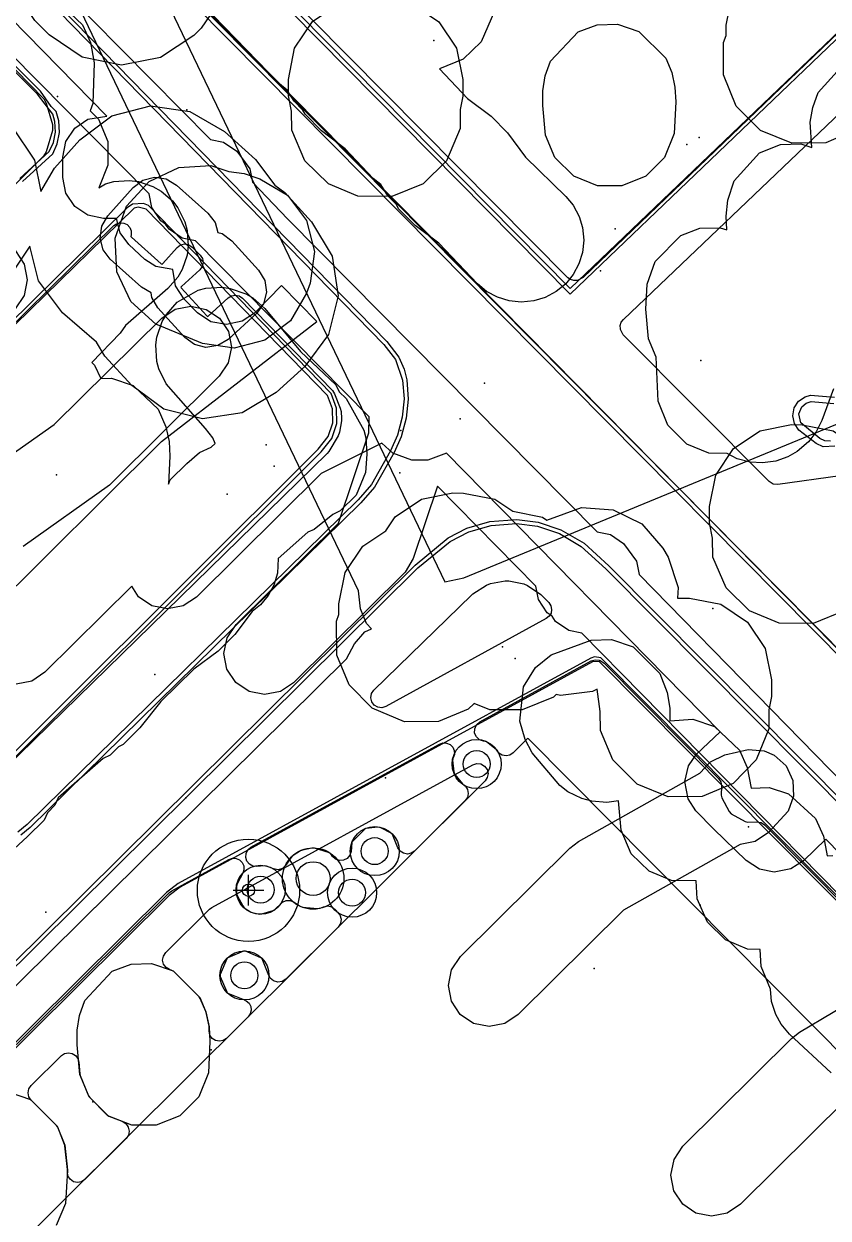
# Model space of a CAD drawing. Header units: metres. Extents: x -2677 to -840, y 169 to 1487.
# Drawn here: x -1919.9 to -1880.6, y 791.3 to 849.7 of the extents above; entities that cross this region are included whole.
import ezdxf

# ---------------------------------------------------------------- set-up
doc = ezdxf.new("R2010")
doc.units = ezdxf.units.M
for name, color, linetype in [('AI_GREENING_ALLOWED_ZONE', 4, 'Continuous'), ('AI_GREENING_EXCLUSIONS', 1, 'Continuous'), ('AI_GREENING_LAWN', 82, 'Continuous'), ('AI_GREENING_REJECTED', 6, 'Continuous'), ('AI_GREENING_SHRUBS', 92, 'Continuous'), ('AI_GREENING_TREES', 3, 'Continuous')]:
    doc.layers.add(name, color=color, linetype=linetype)

# ---------------------------------------------------------------- blocks, each defined once
blk = doc.blocks.new('AI_TREE')
for p, q in [((0, -0.3), (0, 0.3)), ((-0.3, 0), (0.3, 0))]:
    blk.add_line(p, q)
for radius in [1, 0.12]:
    blk.add_circle((0, 0), radius)
blk = doc.blocks.new('AI_SHRUB')
for radius in [1, 0.55]:
    blk.add_circle((0, 0), radius)

msp = doc.modelspace()

# ---------------------------------------------------------------- linework, layer by layer
at = {"layer": 'AI_GREENING_ALLOWED_ZONE'}
for points in [[(-1909.971, 800.129), (-1910.133, 800.021), (-1910.324, 799.983), (-1910.515, 800.021), (-1910.677, 800.129), (-1910.785, 800.291), (-1910.824, 800.482), (-1910.824, 800.672), (-1910.83, 800.723), (-1910.974, 801.394), (-1910.988, 801.439), (-1911.26, 802.082), (-1911.313, 802.161), (-1912.548, 803.391), (-1912.643, 803.45), (-1912.755, 803.487), (-1912.93, 803.589), (-1913.05, 803.752), (-1913.096, 803.95), (-1913.06, 804.149), (-1912.948, 804.317), (-1910.805, 806.434), (-1910.693, 806.516), (-1897.933, 813.501), (-1897.739, 813.56), (-1897.538, 813.537), (-1897.362, 813.437), (-1897.241, 813.274), (-1897.194, 813.077), (-1897.229, 812.877), (-1897.34, 812.708), (-1909.971, 800.129)], [(-1919.524, 797.114), (-1919.634, 797.276), (-1919.672, 797.469), (-1919.633, 797.661), (-1919.523, 797.823), (-1918.045, 799.283), (-1917.889, 799.388), (-1917.705, 799.427), (-1917.519, 799.396), (-1917.359, 799.298), (-1917.245, 799.148), (-1917.195, 798.966), (-1917.15, 798.394), (-1917.132, 798.318), (-1916.713, 797.316), (-1916.659, 797.237), (-1915.807, 796.385), (-1915.725, 796.33), (-1915.047, 796.057), (-1914.883, 795.949), (-1914.773, 795.787), (-1914.734, 795.594), (-1914.772, 795.402), (-1914.881, 795.239), (-1916.902, 793.226), (-1917.068, 793.116), (-1917.265, 793.08), (-1917.46, 793.124), (-1917.622, 793.241), (-1917.725, 793.412), (-1917.754, 793.609), (-1917.75, 793.67), (-1917.751, 793.712), (-1917.879, 794.875), (-1917.894, 794.938), (-1918.224, 795.788), (-1918.28, 795.873), (-1919.524, 797.114)]]:
    msp.add_lwpolyline(points, close=True, dxfattribs=at)
at = {"layer": 'AI_GREENING_EXCLUSIONS'}
for points in [[(-1947.614, 891.864), (-1893.175, 836.778), (-1871.71, 857.333)], [(-1877.96, 816.723), (-1951.935, 891.408)], [(-1877.818, 816.864), (-1951.793, 891.548)], [(-1947.776, 891.743), (-1893.178, 836.498), (-1871.428, 857.326)], [(-1986.583, 736.994), (-1958.92, 764.527), (-1958.267, 765.348), (-1957.939, 765.508), (-1955.953, 767.476), (-1955.79, 767.801), (-1954.969, 768.443), (-1932.642, 790.489), (-1932.005, 791.277), (-1931.689, 791.43), (-1930.009, 793.089), (-1929.704, 793.393), (-1929.544, 793.718), (-1928.704, 794.378), (-1904.109, 818.668), (-1903.725, 819.402), (-1903.21, 819.988), (-1902.894, 820.144), (-1903.135, 820.395), (-1903.42, 821.122), (-1903.525, 821.992), (-1924.615, 866.055)], [(-1986.583, 736.994), (-1958.92, 764.527), (-1958.267, 765.348), (-1957.939, 765.508), (-1955.953, 767.476), (-1955.79, 767.801), (-1954.969, 768.443), (-1932.642, 790.489), (-1932.005, 791.277), (-1931.689, 791.43), (-1930.009, 793.089), (-1929.704, 793.393), (-1929.544, 793.718), (-1928.704, 794.378), (-1904.109, 818.668), (-1903.725, 819.402), (-1903.21, 819.988), (-1902.894, 820.144), (-1903.135, 820.395), (-1903.42, 821.122), (-1903.525, 821.992), (-1924.615, 866.055)], [(-1919.58, 864.799), (-1899.304, 822.439), (-1898.375, 822.627), (-1869.713, 834.451)], [(-1919.58, 864.799), (-1899.304, 822.439), (-1898.375, 822.627), (-1869.713, 834.451)], [(-1931.388, 863.842), (-1902.285, 834.041), (-1901.721, 833.306), (-1901.367, 832.296), (-1901.3, 831.385), (-1901.385, 830.48), (-1901.619, 829.603), (-1901.959, 828.845), (-1902.895, 827.2), (-1903.542, 826.448), (-1919.711, 810.584), (-1920.172, 810.207)], [(-1931.245, 863.982), (-1902.142, 834.181), (-1901.553, 833.415), (-1901.297, 832.838), (-1901.168, 832.313), (-1901.1, 831.367), (-1901.191, 830.43), (-1901.437, 829.521), (-1901.776, 828.763), (-1902.744, 827.07), (-1903.402, 826.305), (-1919.571, 810.441), (-1920.029, 810.065)], [(-1879.18, 844.546), (-1880.689, 843.899), (-1882.35, 843.883), (-1883.872, 844.503), (-1885.059, 845.69), (-1885.679, 847.212), (-1885.679, 848.796), (-1885.555, 849.132), (-1885.555, 849.645), (-1885.251, 851.176), (-1884.383, 852.473), (-1883.086, 853.341), (-1881.555, 853.645), (-1880.024, 853.341)], [(-1921.661, 820.864), (-1913.147, 829.298), (-1905.56, 835.168), (-1907.287, 836.925), (-1908.611, 835.567), (-1909.208, 835.171), (-1909.972, 835.009), (-1910.739, 835.152), (-1911.393, 835.577), (-1912.041, 836.249), (-1912.461, 836.907), (-1912.594, 837.695), (-1913.435, 837.855), (-1913.961, 838.198), (-1914.755, 838.917), (-1915.173, 839.498), (-1915.349, 840.199), (-1915.98, 840.199), (-1916.745, 840.351), (-1917.394, 840.785), (-1917.828, 841.434), (-1917.98, 842.199), (-1917.98, 843.199), (-1917.828, 843.964), (-1917.394, 844.613), (-1916.745, 845.047), (-1915.823, 845.199), (-1922.872, 852.401)], [(-1913.061, 852.55), (-1870.054, 808.983)], [(-1920.082, 842.151), (-1918.635, 843.469), (-1918.436, 843.901), (-1918.337, 844.417), (-1918.361, 844.942), (-1918.465, 845.297), (-1919.206, 846.277), (-1924.755, 851.837)], [(-1919.941, 842.009), (-1918.47, 843.348), (-1918.244, 843.84), (-1918.136, 844.403), (-1918.162, 844.975), (-1918.294, 845.421), (-1918.549, 845.67), (-1919.061, 846.414), (-1924.728, 852.087)], [(-1918.014, 851.405), (-1910.755, 844.052), (-1910.114, 843.92), (-1909.468, 843.482), (-1908.83, 842.62), (-1908.705, 841.976), (-1906.985, 840.162), (-1891.857, 824.88), (-1891.216, 824.747), (-1890.571, 824.308), (-1889.935, 823.444), (-1889.812, 822.8), (-1876.876, 809.574)], [(-1918.229, 850.812), (-1917.005, 849.653), (-1916.619, 848.797), (-1916.437, 847.808), (-1916.502, 845.816), (-1916.635, 845.458), (-1916.234, 845.052), (-1915.777, 843.953), (-1915.771, 842.794), (-1916.217, 841.693), (-1915.896, 841.884), (-1915.487, 841.998), (-1914.727, 842.056), (-1914.269, 841.998), (-1913.574, 841.766), (-1913.173, 841.536), (-1912.622, 841.058), (-1912.354, 840.713), (-1912.015, 840.04), (-1911.897, 839.614), (-1911.843, 838.864), (-1911.901, 838.411), (-1912.136, 837.709), (-1912.354, 837.328), (-1912.835, 836.77), (-1914.908, 834.966), (-1915.18, 834.589), (-1916.563, 833.164), (-1916.425, 833.022), (-1916.123, 832.374), (-1915.594, 832.388), (-1914.544, 832.036), (-1913.32, 830.877), (-1912.934, 830.021), (-1912.779, 829.302), (-1912.74, 828.585), (-1912.817, 827.219), (-1912.721, 827.416), (-1911.91, 828.226), (-1911.292, 828.759), (-1910.725, 829.017), (-1910.525, 829.204), (-1910.638, 829.473), (-1911, 829.939), (-1912.924, 832.111), (-1913.283, 832.844), (-1913.38, 833.21), (-1913.432, 834.017), (-1913.38, 834.397), (-1913.115, 835.168), (-1912.915, 835.509), (-1912.391, 836.101), (-1911.36, 836.687), (-1910.993, 836.784), (-1910.181, 836.835), (-1909.79, 836.781), (-1909.033, 836.518), (-1908.694, 836.319), (-1908.108, 835.8), (-1906.363, 833.703), (-1904.625, 832.067), (-1904.463, 831.728), (-1904.131, 831.396), (-1903.259, 829.845), (-1903.163, 829.484), (-1903.112, 828.675), (-1903.183, 827.777), (-1903.645, 826.681), (-1904.412, 825.901), (-1904.775, 825.734), (-1905.697, 825.003), (-1906.004, 824.874), (-1907.442, 823.573), (-1907.478, 822.855), (-1907.658, 822.278), (-1907.932, 821.772), (-1908.317, 821.31), (-1908.716, 820.983), (-1909.574, 819.858), (-1910.385, 819.047), (-1911.578, 818.172), (-1913.183, 816.594), (-1914.209, 815.301), (-1915.02, 814.49), (-1915.254, 814.372), (-1915.661, 813.965), (-1916.004, 813.807), (-1918.198, 811.889), (-1918.358, 811.527), (-1918.716, 811.152), (-1918.885, 810.796), (-1919.695, 809.986), (-1920.352, 809.385)], [(-1896.878, 850.334), (-1897.527, 848.833), (-1898.401, 847.98), (-1899.565, 847.511), (-1898.191, 846.054), (-1897.044, 845.188), (-1896.234, 844.378), (-1895.358, 843.193), (-1893.388, 841.275), (-1893.031, 840.842), (-1892.742, 840.299), (-1892.578, 839.758), (-1892.516, 839.139), (-1892.578, 838.54), (-1892.752, 837.974), (-1893.031, 837.456), (-1893.415, 836.99), (-1893.863, 836.625), (-1894.409, 836.334), (-1894.962, 836.168), (-1895.571, 836.11), (-1896.165, 836.172), (-1896.738, 836.349), (-1897.261, 836.633), (-1897.708, 837.004), (-1899.599, 838.987), (-1900.752, 839.86), (-1901.562, 840.67), (-1901.668, 840.875), (-1902.096, 841.303), (-1902.438, 841.855), (-1902.81, 842.155), (-1904.173, 843.605), (-1905.326, 844.478), (-1906.136, 845.288), (-1906.242, 845.493), (-1906.67, 845.921), (-1907.012, 846.473), (-1907.384, 846.773), (-1910.61, 850.104)], [(-1878.032, 805.114), (-1892.603, 819.933), (-1893.248, 820.065), (-1893.894, 820.503), (-1894.063, 820.759), (-1894.3, 820.919), (-1894.731, 821.569), (-1894.859, 822.227), (-1899.67, 827.12), (-1900.858, 823.587), (-1901.246, 822.91), (-1906.693, 817.506), (-1907.344, 817.076), (-1908.11, 816.927), (-1908.874, 817.083), (-1909.521, 817.52), (-1909.952, 818.17), (-1910.1, 818.936), (-1909.944, 819.701), (-1909.508, 820.348), (-1904.498, 825.311), (-1903.015, 829.722), (-1902.999, 830.501), (-1911.491, 839.103), (-1912.136, 839.235), (-1912.783, 839.671), (-1912.952, 839.926), (-1913.19, 840.086), (-1913.622, 840.736), (-1913.751, 841.393), (-1920.547, 848.278)], [(-1880.308, 831.868), (-1880.882, 830.325), (-1881.154, 829.77), (-1881.524, 829.282), (-1882.077, 828.805), (-1882.54, 828.543), (-1883.124, 828.339), (-1883.775, 828.25), (-1884.376, 828.286), (-1885.012, 828.453), (-1885.511, 828.704), (-1886.396, 828.721), (-1887.48, 829.174), (-1888.402, 830.096), (-1888.872, 831.261), (-1888.979, 833.414), (-1889.355, 834.315), (-1889.488, 835.768), (-1889.488, 835.768), (-1889.42, 836.99), (-1889.031, 838.088), (-1887.772, 839.367), (-1886.841, 839.717), (-1885.847, 839.744), (-1885.525, 839.642), (-1885.559, 840.31), (-1885.479, 841.085), (-1885.168, 842.032), (-1883.93, 843.405), (-1882.9, 843.812), (-1881.906, 843.839), (-1881.373, 843.67), (-1881.444, 844.895), (-1881.327, 845.622), (-1881.066, 846.346), (-1879.828, 847.719)], [(-1920.454, 844.669), (-1919.357, 843.044), (-1919.049, 841.521), (-1918.382, 842.651), (-1917.14, 844.042), (-1915.581, 845.216), (-1913.692, 845.703), (-1911.76, 845.431), (-1910.08, 844.44), (-1908.55, 843.073), (-1907.608, 841.821), (-1907.126, 841.465), (-1905.816, 840.024), (-1904.811, 838.353), (-1904.522, 836.423), (-1904.993, 834.53), (-1906.153, 832.961), (-1907.545, 831.696), (-1909.217, 830.69), (-1911.146, 830.401), (-1913.039, 830.872), (-1914.608, 832.032), (-1915.918, 833.473), (-1916.323, 834.146), (-1917.985, 835.591), (-1919.159, 837.15), (-1919.594, 838.835), (-1920.439, 837.572)], [(-1924.74, 809.747), (-1905.501, 828.925), (-1905.002, 829.548), (-1904.781, 830.201), (-1904.792, 830.89), (-1905.039, 831.537), (-1913.904, 840.659), (-1914.285, 840.754), (-1914.481, 840.703), (-1923.966, 831.441)], [(-1924.601, 809.604), (-1905.352, 828.792), (-1904.824, 829.451), (-1904.58, 830.17), (-1904.592, 830.929), (-1904.867, 831.647), (-1913.788, 840.826), (-1914.034, 840.935), (-1914.565, 840.888), (-1914.828, 840.71), (-1924.145, 831.546)], [(-1920.291, 838.614), (-1919.86, 837.963), (-1919.711, 837.197), (-1919.867, 836.432), (-1920.304, 835.786)], [(-1922.173, 827.472), (-1918.396, 830.128), (-1913.143, 835.332), (-1912.492, 835.762), (-1911.726, 835.911), (-1910.962, 835.755), (-1910.315, 835.318), (-1909.884, 834.668), (-1909.736, 833.902), (-1909.892, 833.137), (-1910.328, 832.49), (-1915.7, 827.168), (-1919.914, 824.17)], [(-1880.248, 829.068), (-1880.812, 829.032), (-1881.163, 829.203), (-1881.998, 829.849), (-1882.219, 830.171), (-1882.3, 830.552), (-1882.229, 830.936), (-1882.229, 830.936), (-1882.016, 831.263), (-1881.694, 831.484), (-1881.434, 831.556), (-1880.263, 831.457)], [(-1880.463, 829.305), (-1880.736, 829.322), (-1880.981, 829.442), (-1881.905, 830.213), (-1881.996, 830.641), (-1881.857, 830.989), (-1881.857, 830.989), (-1881.652, 831.17), (-1881.394, 831.259), (-1880.295, 831.159)], [(-1875.604, 804.662), (-1880.691, 809.86), (-1881.78, 808.809), (-1882.39, 808.405), (-1883.204, 808.248), (-1883.921, 808.394), (-1884.573, 808.823), (-1886.15, 810.344), (-1887.035, 811.251), (-1887.419, 811.841), (-1887.576, 812.683), (-1887.399, 813.443), (-1887.001, 814.023), (-1885.845, 815.11), (-1899.224, 828.722), (-1900.132, 828.385), (-1900.924, 828.385), (-1901.841, 828.726), (-1902.378, 829.211), (-1905.354, 827.726), (-1911.442, 821.695), (-1912.093, 821.265), (-1912.859, 821.116), (-1913.624, 821.272), (-1914.27, 821.708), (-1914.609, 822.22), (-1918.846, 818.022), (-1919.497, 817.592), (-1920.263, 817.443)], [(-2014.215, 710.828), (-1900.759, 823.26), (-1899.144, 824.583), (-1898.226, 825.057), (-1897.102, 825.39), (-1895.781, 825.487), (-1894.746, 825.354), (-1893.632, 824.986), (-1892.5, 824.321), (-1891.288, 823.221), (-1806.667, 738.016)], [(-2014.074, 710.686), (-1900.618, 823.118), (-1899.052, 824.405), (-1898.134, 824.879), (-1897.047, 825.197), (-1895.807, 825.289), (-1894.772, 825.155), (-1893.697, 824.797), (-1892.634, 824.173), (-1891.43, 823.08), (-1806.802, 737.869)], [(-1880.416, 798.445), (-1882.462, 800.336), (-1882.872, 800.818), (-1883.135, 801.293), (-1883.337, 801.93), (-1883.381, 802.532), (-1883.845, 803.632), (-1883.887, 804.475), (-1884.509, 804.492), (-1885.593, 804.945), (-1885.593, 804.945), (-1886.47, 805.8), (-1886.968, 806.951), (-1887.015, 807.822), (-1888.23, 807.839), (-1889.314, 808.292), (-1890.191, 809.147), (-1890.689, 810.298), (-1890.821, 811.744), (-1891.393, 811.661), (-1892.124, 811.713), (-1892.605, 811.843), (-1893.289, 812.183), (-1893.683, 812.488), (-1895.037, 814.084), (-1895.383, 814.734), (-1895.641, 815.636), (-1895.453, 817.311), (-1894.879, 818.258), (-1894.102, 818.879), (-1892.15, 819.591), (-1891.156, 819.618), (-1890.106, 819.266), (-1888.796, 817.961), (-1888.435, 817.032), (-1888.314, 816.262), (-1888.31, 815.649), (-1887.181, 815.727), (-1886.131, 815.375), (-1884.907, 814.216), (-1884.521, 813.36), (-1884.338, 812.356), (-1883.46, 812.38), (-1882.511, 812.08), (-1881.186, 810.869), (-1880.8, 810.013), (-1880.621, 809.053), (-1880.337, 809.061)], [(-1815.545, 742.034), (-1891.678, 818.728), (-1891.982, 818.772), (-1892.173, 818.705), (-1912.333, 807.69), (-1912.909, 807.261), (-2000.602, 720.236)], [(-1815.02, 741.22), (-1891.769, 818.547), (-1892.091, 818.522), (-1912.234, 807.516), (-1912.77, 807.116), (-2000.446, 720.111)], [(-1879.714, 797.117), (-1884.85, 792.017), (-1885.5, 791.586), (-1886.266, 791.437), (-1887.031, 791.592), (-1887.678, 792.028), (-1888.11, 792.678), (-1888.259, 793.444), (-1888.104, 794.209), (-1887.668, 794.856), (-1882.358, 800.129), (-1881.972, 800.428), (-1877.036, 803.369)], [(-1925.447, 790.785), (-1924.287, 792.007), (-1924.116, 792.091), (-1924.243, 794.236), (-1924.126, 794.963), (-1923.787, 795.838), (-1922.627, 797.06), (-1922.627, 797.06), (-1921.597, 797.467), (-1920.603, 797.494), (-1919.553, 797.142), (-1918.243, 795.837), (-1917.882, 794.908), (-1917.749, 793.691), (-1917.843, 792.065), (-1918.296, 790.981)]]:
    msp.add_lwpolyline(points, dxfattribs=at)
for points in [[(-1920.415, 851.502), (-1920.788, 853.417), (-1920.399, 855.329), (-1919.309, 856.946), (-1918.945, 857.307), (-1917.321, 858.381), (-1915.406, 858.754), (-1913.494, 858.365), (-1911.874, 857.272), (-1911.176, 856.567), (-1910.102, 854.941), (-1909.731, 853.026), (-1910.122, 851.112), (-1911.213, 849.498), (-1911.576, 849.139), (-1913.198, 848.066), (-1915.113, 847.694), (-1917.025, 848.083), (-1918.643, 849.174), (-1919.339, 849.876), (-1920.415, 851.502)], [(-1900.898, 850.682), (-1899.601, 849.814), (-1898.733, 848.517), (-1898.429, 846.986), (-1898.429, 846.18), (-1898.56, 845.521), (-1898.56, 844.596), (-1899.223, 843.01), (-1900.367, 841.887), (-1901.889, 841.267), (-1903.55, 841.283), (-1904.995, 841.887), (-1906.139, 843.01), (-1906.786, 844.519), (-1906.802, 845.439), (-1906.951, 846.189), (-1906.951, 846.991), (-1906.647, 848.522), (-1905.779, 849.819), (-1904.482, 850.687), (-1902.951, 850.991), (-1902.429, 850.986), (-1900.898, 850.682)], [(-1888.511, 848.035), (-1888.211, 847.325), (-1888.056, 846.606), (-1888.017, 845.889), (-1888.094, 844.344), (-1888.564, 843.179), (-1889.486, 842.257), (-1890.651, 841.787), (-1891.839, 841.787), (-1893.004, 842.257), (-1893.926, 843.179), (-1894.379, 844.263), (-1894.512, 845.716), (-1894.511, 846.434), (-1894.394, 847.161), (-1894.133, 847.885), (-1892.796, 849.315), (-1891.865, 849.665), (-1890.871, 849.692), (-1889.821, 849.34), (-1888.511, 848.035)], [(-1913.749, 842.002), (-1912.299, 842.687), (-1910.736, 842.783), (-1909.862, 842.495), (-1909.105, 842.39), (-1908.347, 842.126), (-1907.001, 841.336), (-1906.061, 840.09), (-1905.668, 838.58), (-1905.883, 837.034), (-1906.06, 836.543), (-1906.85, 835.197), (-1908.095, 834.256), (-1909.606, 833.864), (-1911.152, 834.079), (-1913.434, 835.028), (-1914.646, 836.135), (-1915.331, 837.585), (-1915.416, 839.226), (-1914.856, 840.79), (-1913.749, 842.002)], [(-1910.405, 839.513), (-1910.187, 839.459), (-1909.716, 839.111), (-1908.406, 837.67), (-1908.104, 837.168), (-1908.018, 836.59), (-1908.159, 836.022), (-1908.507, 835.551), (-1909.899, 834.285), (-1910.401, 833.984), (-1910.98, 833.897), (-1911.547, 834.038), (-1912.018, 834.386), (-1913.328, 835.827), (-1913.63, 836.329), (-1913.665, 836.564), (-1914.123, 836.834), (-1915.653, 838.201), (-1916.005, 838.669), (-1916.152, 839.236), (-1916.07, 839.815), (-1915.772, 840.319), (-1914.53, 841.71), (-1914.062, 842.062), (-1913.495, 842.209), (-1912.916, 842.127), (-1912.412, 841.83), (-1910.882, 840.463), (-1910.53, 839.995), (-1910.405, 839.513)], [(-1880.318, 829.812), (-1879.02, 828.945), (-1878.153, 827.647), (-1877.848, 826.116), (-1877.848, 825.31), (-1877.979, 824.651), (-1877.979, 823.727), (-1878.642, 822.141), (-1879.786, 821.017), (-1881.309, 820.397), (-1882.97, 820.413), (-1884.414, 821.017), (-1885.558, 822.141), (-1886.205, 823.649), (-1886.221, 824.569), (-1886.37, 825.319), (-1886.37, 826.121), (-1886.066, 827.652), (-1885.199, 828.95), (-1883.901, 829.817), (-1882.37, 830.121), (-1881.848, 830.116), (-1880.318, 829.812)], [(-1898.386, 826.775), (-1896.856, 826.471), (-1895.987, 825.89), (-1894.531, 825.601), (-1894.316, 825.457), (-1892.628, 826.072), (-1891.071, 825.965), (-1889.673, 825.269), (-1888.649, 824.092), (-1888.394, 823.637), (-1887.897, 822.157), (-1887.933, 821.637), (-1887.34, 821.646), (-1885.809, 821.342), (-1884.511, 820.475), (-1883.644, 819.177), (-1883.34, 817.646), (-1883.34, 816.84), (-1883.471, 816.181), (-1883.471, 815.257), (-1884.091, 813.734), (-1885.214, 812.59), (-1886.722, 811.943), (-1888.383, 811.928), (-1889.906, 812.548), (-1891.093, 813.734), (-1891.697, 815.179), (-1891.713, 816.1), (-1891.862, 817.193), (-1892.092, 817.079), (-1893.646, 816.886), (-1893.857, 816.928), (-1894, 816.806), (-1895.522, 816.186), (-1897.106, 816.186), (-1897.875, 816.491), (-1898.168, 816.218), (-1899.613, 815.614), (-1901.274, 815.598), (-1902.86, 816.261), (-1903.983, 817.405), (-1904.587, 818.85), (-1904.603, 820.511), (-1904.479, 820.847), (-1904.479, 821.36), (-1904.175, 822.891), (-1903.307, 824.188), (-1902.184, 824.939), (-1901.737, 825.608), (-1900.439, 826.476), (-1898.908, 826.78), (-1898.386, 826.775)], [(-1882.625, 813.443), (-1882.294, 812.736), (-1882.259, 811.957), (-1882.525, 811.223), (-1883.487, 810.182), (-1884.136, 809.75), (-1884.874, 809.604), (-1890.575, 806.398), (-1895.723, 801.287), (-1896.373, 800.856), (-1897.139, 800.706), (-1897.904, 800.861), (-1898.551, 801.297), (-1898.982, 801.947), (-1899.132, 802.713), (-1898.977, 803.478), (-1898.541, 804.125), (-1893.201, 809.427), (-1892.772, 809.751), (-1886.835, 813.091), (-1886.328, 813.646), (-1885.621, 813.977), (-1884.475, 814.244), (-1883.697, 814.184), (-1883.201, 813.969), (-1882.625, 813.443)], [(-1910.979, 801.417), (-1910.824, 800.698), (-1910.785, 799.981), (-1910.862, 798.436), (-1911.332, 797.271), (-1912.254, 796.349), (-1913.419, 795.879), (-1914.607, 795.879), (-1915.772, 796.349), (-1916.694, 797.271), (-1917.147, 798.355), (-1917.28, 799.808), (-1917.279, 800.526), (-1917.162, 801.253), (-1916.901, 801.977), (-1915.564, 803.407), (-1914.633, 803.757), (-1913.639, 803.784), (-1912.589, 803.432), (-1911.279, 802.127), (-1910.979, 801.417)]]:
    msp.add_lwpolyline(points, close=True, dxfattribs=at)
at = {"layer": 'AI_GREENING_LAWN'}
for points in [[(-1872, 857.031), (-1892.548, 837.304), (-1892.79, 837.175), (-1892.832, 837.166), (-1892.998, 837.159), (-1893.157, 837.206), (-1893.292, 837.303), (-1948.767, 893.26), (-1948.867, 893.403), (-1948.911, 893.571), (-1948.969, 894.284), (-1949.044, 894.476), (-1949.088, 894.561), (-1949.104, 894.753), (-1949.027, 895.446), (-1949.055, 895.599), (-1949.03, 895.868), (-1948.977, 896.009), (-1948.916, 896.71), (-1948.87, 896.88), (-1948.768, 897.023), (-1941.177, 904.505)], [(-1870.836, 828.896), (-1883.033, 827.197), (-1883.261, 827.218), (-1883.456, 827.34), (-1890.581, 834.515), (-1890.716, 834.768), (-1890.723, 834.803), (-1890.729, 834.97), (-1890.679, 835.129), (-1890.579, 835.263), (-1870.018, 854.892)], [(-1924.383, 851.649), (-1918.909, 846.048), (-1918.786, 845.838), (-1918.479, 844.783), (-1918.48, 844.499), (-1918.796, 843.448), (-1918.921, 843.238), (-1935.855, 826.286)], [(-1932.39, 823.219), (-1915.474, 839.846), (-1915.353, 839.934), (-1915.352, 839.934), (-1915.177, 839.987), (-1914.994, 839.973), (-1914.829, 839.894), (-1914.703, 839.761), (-1914.633, 839.591), (-1914.63, 839.408), (-1914.633, 839.399), (-1914.644, 839.322), (-1914.617, 839.287), (-1913.161, 837.986), (-1913.125, 837.964), (-1913.091, 837.99), (-1912.382, 838.783), (-1912.219, 838.904), (-1912.022, 838.95), (-1911.822, 838.914), (-1911.653, 838.801), (-1911.264, 838.407), (-1911.155, 838.239), (-1911.12, 838.042), (-1911.166, 837.847), (-1911.284, 837.686), (-1912.182, 836.87), (-1912.207, 836.836), (-1912.185, 836.8), (-1910.941, 835.432), (-1910.908, 835.407), (-1910.872, 835.429), (-1909.888, 836.323), (-1909.725, 836.422), (-1909.536, 836.453), (-1909.35, 836.41), (-1909.193, 836.302), (-1904.801, 831.784), (-1904.695, 831.623), (-1904.412, 830.923), (-1904.377, 830.767), (-1904.354, 830.422), (-1904.36, 830.307), (-1904.454, 829.747), (-1904.517, 829.575), (-1904.967, 828.813), (-1905.048, 828.71), (-1924.421, 809.79)], [(-1851.788, 770.982), (-1895.211, 814.759), (-1895.246, 814.782), (-1895.281, 814.759), (-1895.962, 814.081), (-1896.121, 813.974), (-1896.309, 813.935), (-1896.497, 813.97), (-1896.659, 814.073), (-1896.716, 814.153), (-1896.781, 814.224), (-1897.261, 814.619), (-1897.292, 814.637), (-1897.326, 814.646), (-1897.407, 814.654), (-1897.607, 814.718), (-1897.763, 814.859), (-1897.848, 815.051), (-1897.845, 815.261), (-1897.757, 815.452), (-1897.598, 815.59), (-1892.158, 818.57), (-1891.961, 818.63), (-1891.757, 818.605), (-1891.757, 818.605), (-1891.707, 818.588), (-1891.514, 818.467), (-1885.922, 812.831), (-1885.81, 812.657), (-1885.778, 812.453), (-1885.8, 812.008), (-1885.772, 811.881), (-1885.416, 811.207), (-1885.318, 811.107), (-1884.626, 810.726), (-1884.497, 810.696), (-1884.053, 810.715), (-1883.849, 810.681), (-1883.677, 810.568), (-1815.638, 741.987)], [(-2000.297, 720.421), (-1912.758, 807.261), (-1912.646, 807.344), (-1909.86, 808.871), (-1909.688, 808.928), (-1909.506, 808.919), (-1909.339, 808.846), (-1909.21, 808.718), (-1909.135, 808.552), (-1909.124, 808.37), (-1909.179, 808.196), (-1909.455, 807.68), (-1909.484, 807.564), (-1909.484, 807.219), (-1909.455, 807.103), (-1909.185, 806.598), (-1909.104, 806.509), (-1908.807, 806.31), (-1908.718, 806.273), (-1908.368, 806.204), (-1908.248, 806.21), (-1907.7, 806.376), (-1907.597, 806.438), (-1907.309, 806.725), (-1907.303, 806.719), (-1907.243, 806.784), (-1907.06, 806.865), (-1906.86, 806.868), (-1906.675, 806.792), (-1906.367, 806.586), (-1906.254, 806.546), (-1905.511, 806.473), (-1905.391, 806.491), (-1905.23, 806.559), (-1905.027, 806.598), (-1904.826, 806.552), (-1904.66, 806.428), (-1904.504, 806.251), (-1904.512, 806.245), (-1904.439, 806.167), (-1904.373, 805.959), (-1904.401, 805.743), (-1904.518, 805.56), (-1907.079, 803.014), (-1907.26, 802.899), (-1907.472, 802.87), (-1907.677, 802.932), (-1907.836, 803.074), (-1907.894, 803.206), (-1907.899, 803.204), (-1908.232, 804.007), (-1908.257, 804.045), (-1908.296, 804.071), (-1909.054, 804.385), (-1909.099, 804.394), (-1909.145, 804.385), (-1909.902, 804.071), (-1909.941, 804.045), (-1909.966, 804.007), (-1910.28, 803.249), (-1910.289, 803.204), (-1910.28, 803.158), (-1909.966, 802.401), (-1909.941, 802.362), (-1909.902, 802.336), (-1909.099, 802.004), (-1909.101, 801.999), (-1909.008, 801.963), (-1908.875, 801.842), (-1908.793, 801.683), (-1908.773, 801.505), (-1908.817, 801.331), (-1908.919, 801.184), (-1998.866, 711.741)]]:
    msp.add_lwpolyline(points, dxfattribs=at)
for points in [[(-1894.224, 821.422), (-1894.125, 821.269), (-1894.086, 821.091), (-1894.115, 820.911), (-1894.205, 820.754), (-1894.346, 820.639), (-1902.185, 816.347), (-1902.379, 816.287), (-1902.582, 816.31), (-1902.758, 816.412), (-1902.879, 816.576), (-1902.925, 816.774), (-1902.888, 816.975), (-1902.774, 817.143), (-1898.009, 821.785), (-1897.933, 821.846), (-1897.262, 822.283), (-1897.08, 822.356), (-1896.359, 822.488), (-1896.169, 822.486), (-1895.451, 822.339), (-1895.27, 822.262), (-1894.612, 821.814), (-1894.531, 821.745), (-1894.224, 821.422)], [(-1899.217, 814.557), (-1899.05, 814.483), (-1898.92, 814.355), (-1898.845, 814.19), (-1898.835, 814.008), (-1898.89, 813.834), (-1898.908, 813.8), (-1898.92, 813.767), (-1898.922, 813.731), (-1898.865, 813.148), (-1898.81, 813.017), (-1898.44, 812.565), (-1898.359, 812.493), (-1898.293, 812.446), (-1898.191, 812.284), (-1898.157, 812.095), (-1898.197, 811.907), (-1898.304, 811.748), (-1900.784, 809.279), (-1900.946, 809.171), (-1901.137, 809.133), (-1901.328, 809.171), (-1901.49, 809.279), (-1901.599, 809.441), (-1901.866, 810.087), (-1901.888, 810.122), (-1901.921, 810.148), (-1902.432, 810.421), (-1902.571, 810.448), (-1903.148, 810.392), (-1903.187, 810.381), (-1903.221, 810.357), (-1903.809, 809.768), (-1903.833, 809.735), (-1903.844, 809.695), (-1903.887, 809.265), (-1903.946, 809.073), (-1904.075, 808.921), (-1904.254, 808.831), (-1904.454, 808.818), (-1904.642, 808.885), (-1904.79, 809.021), (-1904.884, 809.152), (-1904.912, 809.18), (-1904.947, 809.197), (-1905.682, 809.42), (-1905.802, 809.426), (-1906.267, 809.333), (-1906.356, 809.296), (-1906.761, 809.026), (-1906.829, 808.958), (-1907.075, 808.591), (-1907.24, 808.435), (-1907.458, 808.37), (-1907.682, 808.407), (-1908.016, 808.545), (-1908.134, 808.563), (-1908.488, 808.528), (-1908.682, 808.547), (-1908.853, 808.638), (-1908.977, 808.788), (-1909.035, 808.973), (-1909.017, 809.167), (-1908.927, 809.339), (-1908.778, 809.464), (-1899.571, 814.508), (-1899.398, 814.565), (-1899.217, 814.557)]]:
    msp.add_lwpolyline(points, close=True, dxfattribs=at)
at = {"layer": 'AI_GREENING_REJECTED'}
for p in [(-1899.85, 848.9), (-1918.23, 846.15), (-1911.92, 845.51), (-1886.88, 844.15), (-1887.48, 843.81), (-1890.98, 839.69), (-1891.69, 837.63), (-1886.79, 833.25), (-1897.37, 832.15), (-1898.55, 830.4), (-1901.45, 829.84), (-1908.04, 829.13), (-1918.29, 827.67), (-1907.65, 828.09), (-1901.5, 827.77), (-1909.94, 826.72), (-1886.21, 821.14), (-1896.49, 819.27), (-1895.86, 818.69), (-1913.47, 817.91), (-1902.21, 812.86), (-1911.96, 811.88), (-1884.46, 810.46), (-1886.82, 806.63), (-1918.81, 806.29), (-1892.01, 803.55), (-1910.73, 799.56), (-1916.5, 797.03)]:
    msp.add_point(p, dxfattribs=at)

# ---------------------------------------------------------------- block references
at = {"layer": 'AI_GREENING_SHRUBS'}
for p, xscale, yscale in [((-1897.749, 813.534), 1.2, 1.2), ((-1902.731, 809.279), 1.2, 1.2), ((-1905.741, 807.938), 1.5, 1.5), ((-1908.307, 807.392), 1.2, 1.2), ((-1903.838, 807.249), 1.2, 1.2), ((-1909.099, 803.204), 1.2, 1.2)]:
    msp.add_blockref('AI_SHRUB', p, dxfattribs=dict(at, xscale=xscale, yscale=yscale))
at = {"layer": 'AI_GREENING_TREES', "xscale": 2.5, "yscale": 2.5}
msp.add_blockref('AI_TREE', (-1908.9, 807.363), dxfattribs=at)

doc.saveas('drawing.dxf')
